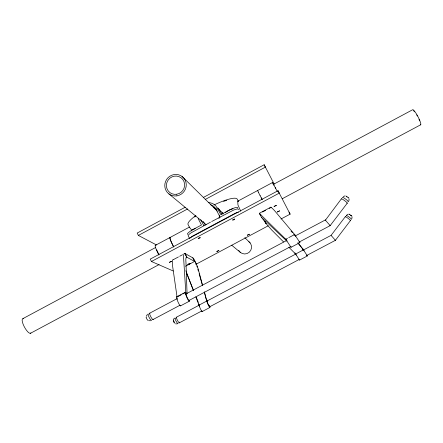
<?xml version="1.0" encoding="UTF-8"?>
<svg xmlns="http://www.w3.org/2000/svg" width="443" height="443" viewBox="0 0 443 443"><rect width="100%" height="100%" fill="white"/><g stroke="black" fill="none" stroke-linecap="round" stroke-linejoin="round"><path stroke-width="0.66" d="M275.601 188.275L272.528 182.533L237.747 201.183L237.952 204.971L240.704 211.161M174.26 318.484C171.718 318.988 174.708 324.558 174.664 322.797M186.697 293.731L185.351 292.253L185.645 294.191A4.895 0.709 67.2 0 0 187.478 298.765L188.474 300.542A5.05 0.731 67.2 0 0 189.371 300.814L189.266 300.149M185.351 292.253L176.613 296.893L176.879 298.848A4.895 0.759 67.2 0 0 178.695 303.422L179.708 305.188A5.045 0.781 67.2 0 0 180.65 305.437M348.885 200.834L349.112 198.968M351.88 218.499L352.08 216.854M146.29 316.18L147.259 314.619M191.597 229.961L189.41 227.176L188.186 224.789A27.682 5.571 -27.4 0 1 195.939 215.481M325.383 220.237L341.398 198.813M347.301 203.121L330.157 225.642L329.891 225.504M345.296 216.699L331.104 235.344L302.984 250.229M350.485 220.509L335.417 240.311L306.75 255.467M286.189 239.884L285.619 239.021L291.007 247.316L299.911 242.598L294.517 234.297L295.547 235.958M325.262 220.01L330.157 225.642L298.975 242.171M349.256 214.152L351.853 216.057L351.216 215.78M189.277 263.984C191.426 262.14 184.714 265.999 189.011 264.139M346.935 214.772L348.458 214.13M188.474 264.454L190.246 263.419M343.264 196.598L344.997 195.867M185.18 207.246L137.186 233.062L138.366 235.421L156.462 244.957M203.403 197.44L264.155 164.757L265.407 167.111L205.231 199.466M138.366 235.421L187.605 208.946M155.244 245.416L189.454 227.076M22.97 318.589L155.654 247.476M273.109 184.526L412.544 109.803A8.572 1.434 62.2 0 1 418.015 116.747A8.572 1.434 62.2 0 1 420.407 124.843M210.453 222.198L190.878 232.946A8.971 1.711 -27.1 0 0 188.319 236.019L189.654 238.633M211.671 221.544L233.472 210.137A8.998 1.722 -27.6 0 1 238.495 209.661M151.44 261.497L279.278 193.109L278.01 190.734L150.249 259.116L151.44 261.497L173.224 270.989M30.368 333.346L159.065 264.576M282.257 198.746L420.767 124.732M173.662 259.482L178.429 256.934M179.625 256.298L182.605 254.703M262.561 211.998L265.584 210.386M269.211 208.448L270.418 207.8M195.856 264.36L268.225 225.803M281 218.997L290.121 214.135L278.01 190.734M185.556 266.249L194.604 261.431L192.755 257.809L184.709 253.324A20.505 3.179 76.3 0 0 183.679 258.939L185.783 292.386L186.752 293.936M286.355 238.921L287.54 238.29M288.72 237.664L294.639 234.519L274.582 210.674A16.541 0.532 47.8 0 0 271.027 207.479M181.137 294.855L177.067 297.015L172.46 265.169A17.266 2.896 76.3 0 1 173.407 259.404M182.876 293.93L185.783 292.386M149.596 313.24L177.05 298.665M185.595 294.13L286.87 240.377M295.415 235.842L325.312 219.977M259.343 213.266L270.906 207.152M152.929 319.586L179.936 305.271M188.989 300.476L291.045 246.374M180.606 305.836L189.338 301.207M195.823 296.832L199.012 305.149L206.743 301.057L204.433 292.242M288.864 247.249L295.608 254.027L303.461 249.874L298.017 242.753M176.436 317.205L199.057 305.233M207.003 301.024L295.647 254.11M179.271 322.858L201.836 310.931M209.766 306.739L299.429 259.338M202.13 311.579L209.844 307.503M295.287 253.523L299.546 260.085L307.381 255.943L302.641 248.639L303.51 250.046M176.613 296.893L177.106 297.043M223.588 201.382L226.772 200.314M150.476 320.749L148.649 320.666M177.106 323.883L175.483 323.811M237.747 201.183L238.096 201.211M184.709 253.324L186.691 257.139L194.604 261.431A14.78 2.171 76.3 0 1 198.165 268.84L202.54 285.281M348.442 197.955L348.857 198.06L345.961 196.022M192.766 257.815L193.015 257.976A18.767 2.78 76.3 0 1 196.415 264.715M350.574 215.331L350.906 215.569M346.664 196.703L347.024 196.991M335.168 240.167L335.417 240.311L331.203 235.532M168.927 193.929L206.106 224.623M219.966 210.602L222.248 212.518M231.722 245.228L240.649 252.632M286.643 240.887L261.376 217.12L266.116 223.593L271.515 229.812L283.559 241.922M349.649 214.595L349.305 214.246M182.079 176.469L217.352 211.134M244.829 237.653L250.151 242.908M291.051 231.052L292.397 232.581M293.748 234.103L295.542 236.141M257.693 190.7L258.297 192.096M297.84 242.98L303.461 249.874M173.584 320.848L173.955 321.385M286.798 240.82L285.763 239.231L262.793 216.738A19.785 0.371 47.8 0 0 259.382 213.404L260.661 215.154M222.093 212.363L223.261 214.013M299.9 242.609L299.352 241.795M303.616 250.134L304.103 250.876M307.364 255.938L306.866 255.19M286.737 240.732L286.937 241.053M294.966 253.025L295.714 254.171M296.256 255.024L295.78 254.282M294.972 253.042L295.608 254.027M299.058 259.321L299.546 260.085M290.481 246.496L291.007 247.321M207.573 300.814L206.477 299.546L206.803 301.273A4.314 0.548 67.3 0 0 208.426 305.305L209.279 306.861A4.447 0.565 67.3 0 0 209.971 307.071L209.855 306.478M274.012 185.301L273.403 184.177M289.019 212.064L290.121 214.135M275.247 187.605L277.373 191.592M260.113 195.618L261.924 199.045M273.486 184.349L272.528 182.533M261.298 197.871L262.256 199.682M264.892 221.373L265.961 223.394M259.532 213.615L261.525 217.391M174.16 321.729L174.354 322.094M264.87 221.223L266.116 223.593M238.506 201.598L237.254 199.217A27.682 5.571 -27.4 0 0 214.035 204.948M260.146 195.69L258.286 192.079M221.926 214.318L218.62 208.714A10.815 10.577 -48.2 0 0 217.613 207.761M220.044 217.059L215.946 209.168A9.187 8.982 -48.2 0 0 210.646 204.788M264.155 164.757L274.234 184.144M203.387 221.511L205.236 225.094M200.734 219.656L203.863 225.725M198.154 218.582L201.46 225L193.824 229.086A8.971 1.728 -27.1 0 0 187.516 234.452M184.991 253.429L186.918 257.217M173.734 247.056L171.746 243.035A10.222 1.229 61.8 0 1 170.322 237.537A10.084 1.213 61.8 0 0 173.434 246.402M158.937 254.614L158.361 253.468A8.517 1.174 61.7 0 1 157.658 252.012M158.871 255.013L156.9 250.987A10.211 1.407 61.7 0 1 155.654 245.405M186.608 273.292L193.475 290.342M196.271 297.286L198.303 302.336M193.364 290.431L186.425 272.235M196.842 265.933L197.229 267.101M197.799 269.084L198.364 271.072M199.123 273.719L202.346 284.965M204.289 291.854L206.743 301.057M198.752 303.976L199.073 305.365A4.314 0.587 67.3 0 0 200.69 309.397L201.548 310.942A4.447 0.604 67.3 0 0 202.279 311.136M198.957 304.701L199.012 305.149M187.057 293.775L185.977 262.572A16.325 2.508 76.3 0 1 186.691 257.134M346.642 215.907A3.234 0.338 36.8 0 1 347.162 215.752A3.234 0.338 36.8 0 1 350.502 218.2A3.234 0.338 36.8 0 1 351.133 219.196M345.396 216.882A3.234 0.332 36.8 0 1 348.181 218.41A3.234 0.332 36.8 0 1 350.158 220.476M179.282 322.105A3.184 0.487 62.3 0 1 178.667 322.288A3.184 0.487 62.3 0 1 176.702 318.733A3.184 0.487 62.3 0 1 176.641 317.332M177.986 323.268A3.184 0.493 62.4 0 1 176.901 322.51A3.184 0.493 62.4 0 1 175.079 318.866A3.184 0.493 62.4 0 1 175.539 318.379M342.627 197.584A3.671 0.432 36.8 0 1 345.784 199.212A3.671 0.432 36.8 0 1 348.043 201.659M341.52 199.04A3.671 0.426 36.8 0 1 344.671 200.673A3.671 0.426 36.8 0 1 346.935 203.115M153.106 319.22A3.616 0.637 62.2 0 1 150.764 316.656A3.616 0.637 62.2 0 1 150.005 313.317M151.528 320.056A3.616 0.642 62.2 0 1 149.18 317.498A3.616 0.642 62.2 0 1 148.427 314.153M147.912 320.084A1.805 0.327 62.2 0 1 146.727 318.81A1.805 0.327 62.2 0 1 146.362 317.133M207.18 301.578A2.813 0.36 67.3 0 1 207.557 301.356M209.329 305.98A2.813 0.36 67.3 0 1 208.625 305.166A2.813 0.36 67.3 0 1 207.496 302.619M207.291 302.004A2.813 0.36 67.3 0 1 207.141 301.484M209.262 305.382A2.813 0.36 67.3 0 1 209.334 305.759M188.502 299.623A3.195 0.465 67.2 0 1 187.76 298.648A3.118 0.449 67.2 0 1 186.769 296.544M185.877 270.762A11.684 1.861 76.4 0 1 186.149 271.476M199.4 305.288A2.813 0.382 67.3 0 0 199.466 305.664A2.741 0.377 67.3 0 0 199.599 306.168M177.372 299.197A3.19 0.493 67.2 0 1 177.311 298.776M186.492 295.802A3.118 0.449 67.2 0 1 186.27 295.121M186.121 294.556A3.195 0.465 67.2 0 1 186.381 293.991M238.472 212.214A9.004 1.689 -27.6 0 0 235.122 213.293L192.495 236.108A8.976 1.678 -27.1 0 0 190.18 238.057M208.409 202.617A11.014 10.765 -48.2 0 1 215.935 206.006L220.819 214.628L228.488 210.519A8.993 1.739 -27.6 0 1 237.675 208.099M213.426 207.518A9.021 8.821 -48.2 0 1 216.466 209.14M191.182 230.997A4.485 0.869 -27.1 0 1 191.642 230.543M192.334 230.017A4.485 0.869 -27.1 0 1 195.258 228.35M225.576 212.574A4.496 0.875 -27.6 0 1 226.074 212.097M226.794 211.555A4.496 0.875 -27.6 0 1 232.985 208.841M193.547 229.817A2.243 0.432 -27.1 0 1 193.956 229.54M157.442 251.546A8.517 1.174 61.7 0 1 156.711 249.824M248.888 241.679A6.855 6.767 -47.6 0 1 249.171 252.305A6.855 6.767 -47.6 0 1 238.749 250.406M413.457 110.805A7.276 1.213 62.2 0 1 414.665 111.857M416.73 114.892A7.276 1.213 62.2 0 1 417.356 115.983M419.017 119.344A7.276 1.213 62.2 0 1 419.632 120.867M30.899 332.986A8.301 2.464 61.5 0 1 24.06 326.336A8.301 2.464 61.5 0 1 23.767 318.761M194.676 217.02A25.982 5.227 -27.4 0 1 195.701 216.223M218.443 208.686A10.665 10.427 -48.2 0 1 220.01 210.912M219.374 215.038A8.871 8.677 -48.2 0 1 218.986 218.454M213.316 207.529A8.871 8.677 -48.2 0 1 216.306 209.124M274.073 206.477L276.354 205.325L274.073 206.477M277.362 211.975L279.561 210.868L277.362 211.975M169.431 262.306L171.69 261.292L169.431 262.306M198.204 238.423C200.242 238.722 201.698 235.975 198.204 238.423M232.625 220.01C234.469 220.404 236.363 217.469 232.625 220.01M216.821 251.48L218.87 250.5L216.821 251.48M247.366 235.2L249.403 234.225L247.366 235.2M176.685 194.25A9.281 8.993 -48.6 0 0 182.765 179.432A9.281 8.993 -48.6 0 0 167.1 181.946A9.281 8.993 -48.6 0 0 176.685 194.25M176.901 195.861A10.931 10.599 -48.6 0 0 184.061 178.402A10.931 10.599 -48.6 0 0 165.604 181.375A10.931 10.599 -48.6 0 0 176.901 195.861"/></g></svg>
